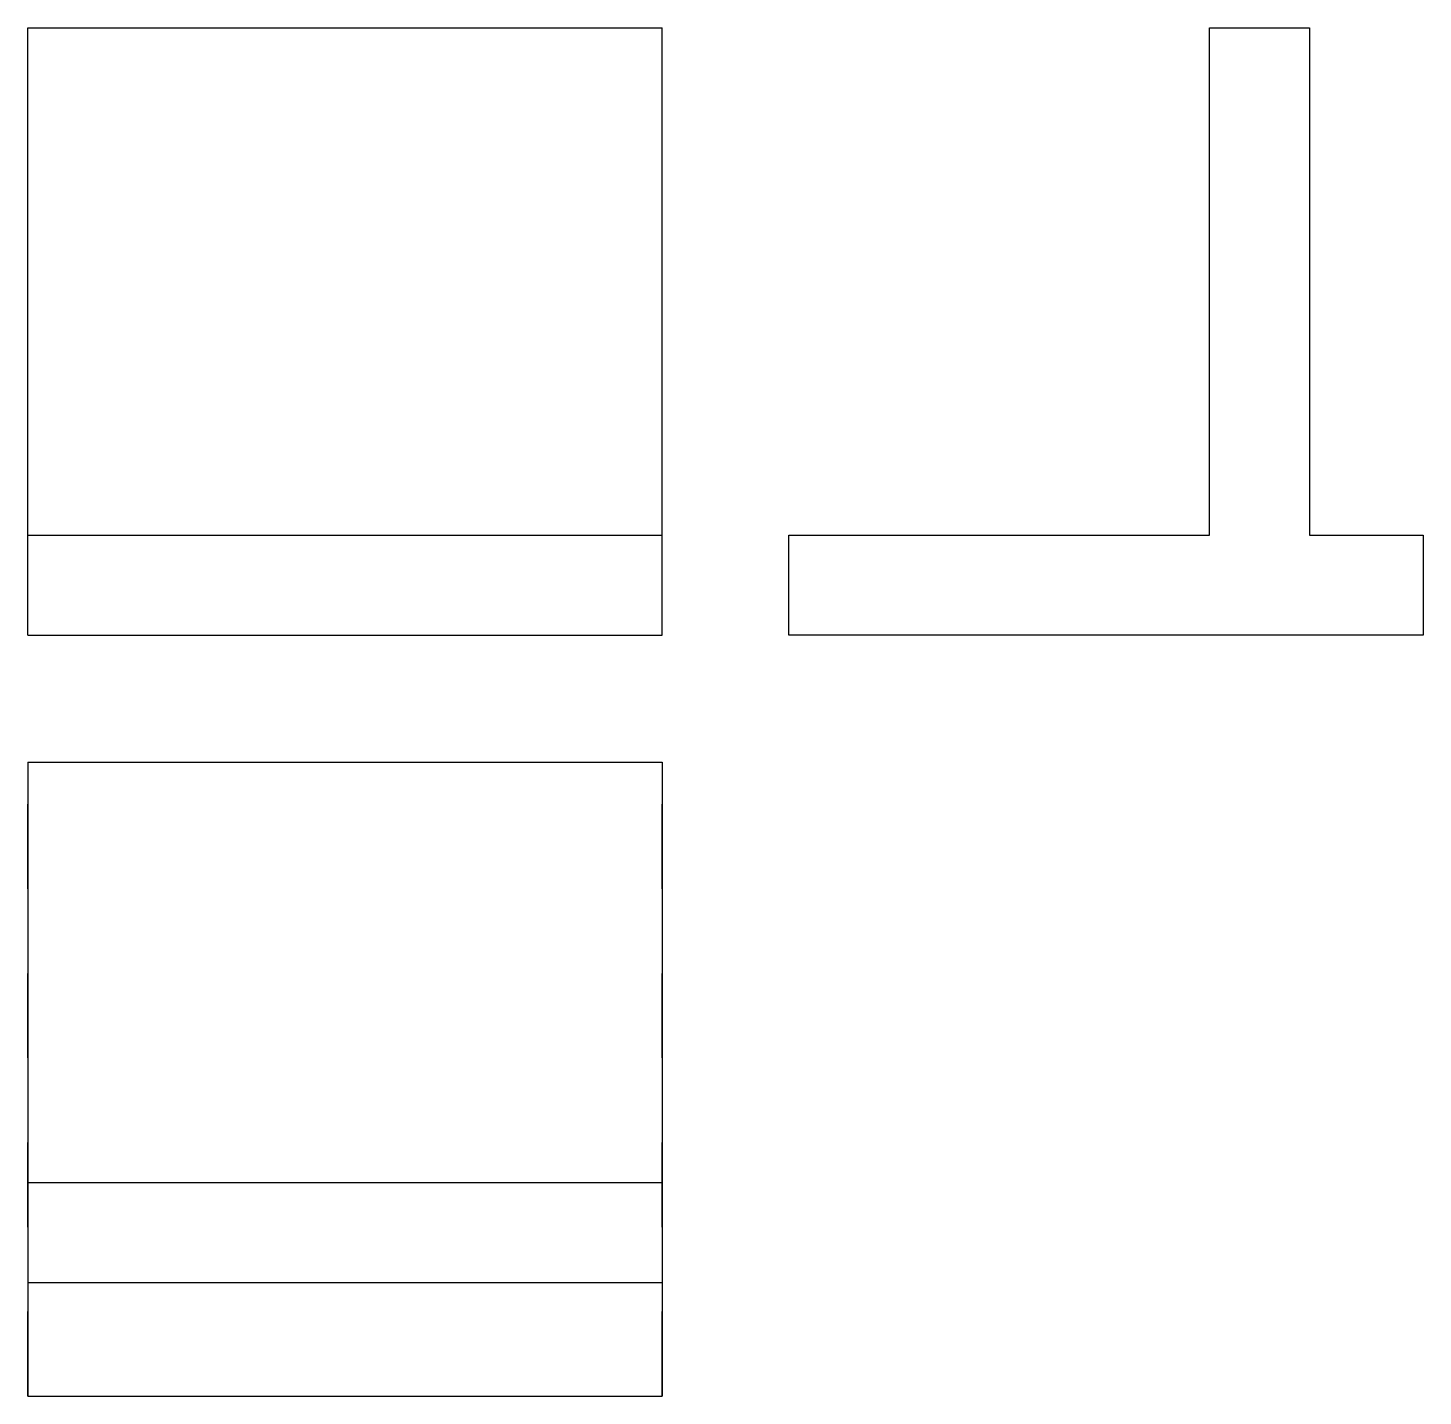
# Model space of a CAD drawing. Extents: x 0 to 1.65, y 0 to 1.62.
import ezdxf

# ---------------------------------------------------------------- set-up
doc = ezdxf.new("R2010")
doc.units = 0
doc.linetypes.add('HIDDEN', pattern=[0.037501, 0.025013, -0.012488])
for name, color, linetype in [('FRONT', 7, 'CONTINUOUS'), ('LEFT', 7, 'CONTINUOUS'), ('TOP', 7, 'CONTINUOUS'), ('TOP_HID', 7, 'HIDDEN')]:
    doc.layers.add(name, color=color, linetype=linetype)

msp = doc.modelspace()

# ---------------------------------------------------------------- linework, layer by layer
at = {"layer": 'FRONT'}
for p, q in [((0, 1.618421), (0.75, 1.618421)), ((0, 1.018421), (0, 1.618421)), ((0.75, 1.018421), (0.75, 1.618421)), ((0, 1.018421), (0.75, 1.018421)), ((0, 0.9), (0, 1.018421)), ((0.75, 0.9), (0.75, 1.018421)), ((0, 0.9), (0.75, 0.9))]:
    msp.add_line(p, q, dxfattribs=at)
at = {"layer": 'LEFT'}
for p, q in [((1.397368, 1.018421), (1.397368, 1.618421)), ((1.397368, 1.618421), (1.515789, 1.618421)), ((1.515789, 1.618421), (1.515789, 1.018421)), ((0.9, 0.9), (0.9, 1.018421)), ((0.9, 1.018421), (1.397368, 1.018421)), ((1.515789, 1.018421), (1.65, 1.018421)), ((1.65, 1.018421), (1.65, 0.9)), ((1.65, 0.9), (0.9, 0.9))]:
    msp.add_line(p, q, dxfattribs=at)
at = {"layer": 'TOP'}
for p, q in [((0, 0.75), (0.75, 0.75)), ((0, 0.75), (0, 0.252632)), ((0.75, 0.75), (0.75, 0.252632)), ((0, 0.252632), (0.75, 0.252632)), ((0, 0.252632), (0, 0.134211)), ((0.75, 0.252632), (0.75, 0.134211)), ((0, 0.134211), (0.75, 0.134211)), ((0, 0.134211), (0, 0)), ((0.75, 0.134211), (0.75, 0)), ((0, 0), (0.75, 0))]:
    msp.add_line(p, q, dxfattribs=at)
at = {"layer": 'TOP_HID', "linetype": 'HIDDEN'}
for p, q in [((0, 0), (0, 0.75)), ((0.75, 0), (0.75, 0.75))]:
    msp.add_line(p, q, dxfattribs=at)

doc.saveas('drawing.dxf')
